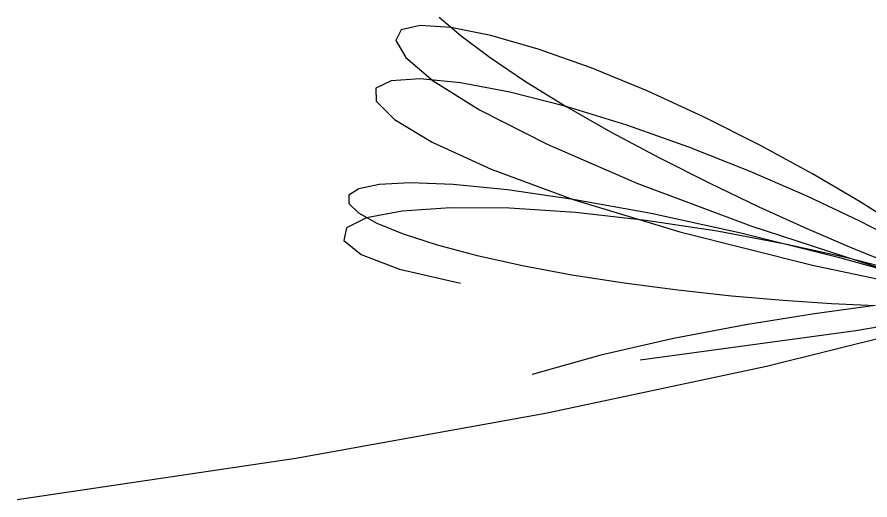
# Model space of a CAD drawing. Extents: x -50 to 50, y -10 to 15.
# Drawn here: x -50.44 to -7, y -9.92 to 14.71 of the extents above; entities that cross this region are included whole.
import ezdxf

# ---------------------------------------------------------------- set-up
doc = ezdxf.new("R2010")
doc.units = 0

msp = doc.modelspace()

# ---------------------------------------------------------------- linework, layer by layer
at = {"layer": '-0.000892'}
for points in [[(-5.401782, 3.962286), (-7.501457, 5.282809), (-7.501457, 5.282809), (-9.921488, 6.706462), (-9.921488, 6.706462), (-12.598987, 8.171518), (-12.598987, 8.171518), (-15.442735, 9.606376), (-15.442735, 9.606376), (-18.346638, 10.940588), (-18.346638, 10.940588), (-21.199554, 12.111583), (-21.199554, 12.111583), (-23.890306, 13.067264), (-23.890306, 13.067264), (-26.309437, 13.766271), (-26.309437, 13.766271), (-28.349535, 14.177375), (-28.349535, 14.177375), (-29.90514, 14.278732), (-29.90514, 14.278732), (-30.872723, 14.057274), (-30.872723, 14.057274), (-31.150871, 13.508283), (-31.150871, 13.508283), (-30.640717, 12.635101), (-30.640717, 12.635101), (-29.246525, 11.448929), (-29.246525, 11.448929), (-26.876453, 9.96867), (-26.876453, 9.96867), (-23.443399, 8.220774), (-23.443399, 8.220774), (-18.865917, 6.239065), (-18.865917, 6.239065), (-13.069165, 4.064524), (-13.069165, 4.064524), (-5.985877, 1.745023)], [(-2.442687, -0.66501), (-12.265813, -3.104982), (-12.265813, -3.104982), (-23.522451, -5.508599), (-23.522451, -5.508599), (-36.240391, -7.804404), (-36.240391, -7.804404), (-50.435516, -9.916367), (-50.435516, -9.916367)]]:
    msp.add_lwpolyline(points, dxfattribs=at)
at = {"layer": '-0.095465'}
for points in [[(-5.234441, 3.127295), (-7.509213, 4.291493), (-7.509213, 4.291493), (-10.155506, 5.547799), (-10.155506, 5.547799), (-13.096013, 6.832875), (-13.096013, 6.832875), (-16.216328, 8.07325), (-16.216328, 8.07325), (-19.384813, 9.198482), (-19.384813, 9.198482), (-22.466698, 10.148789), (-22.466698, 10.148789), (-25.330629, 10.877526), (-25.330629, 10.877526), (-27.85051, 11.350979), (-27.85051, 11.350979), (-29.905432, 11.547291), (-29.905432, 11.547291), (-31.379215, 11.45538), (-31.379215, 11.45538), (-32.160133, 11.074074), (-32.160133, 11.074074), (-32.141003, 10.411491), (-32.141003, 10.411491), (-31.219526, 9.48456), (-31.219526, 9.48456), (-29.298941, 8.318655), (-29.298941, 8.318655), (-26.288765, 6.947251), (-26.288765, 6.947251), (-22.10568, 5.411585), (-22.10568, 5.411585), (-16.674463, 3.76028), (-16.674463, 3.76028), (-9.928939, 2.048925), (-9.928939, 2.048925), (-1.812907, 0.339598)], [(1.812907, 0.339598), (-7.71895, -1.299682), (-7.71895, -1.299682), (-18.700226, -2.795563), (-18.700226, -2.795563)]]:
    msp.add_lwpolyline(points, dxfattribs=at)
at = {"layer": '-1.319951'}
msp.add_lwpolyline([(-5.466101, 1.740353), (-8.16546, 2.426712), (-8.16546, 2.426712), (-11.313273, 3.126133), (-11.313273, 3.126133), (-14.784376, 3.781149), (-14.784376, 3.781149), (-18.405523, 4.333511), (-18.405523, 4.333511), (-21.990692, 4.736206), (-21.990692, 4.736206), (-25.361807, 4.958347), (-25.361807, 4.958347), (-28.355646, 4.985245), (-28.355646, 4.985245), (-30.824015, 4.816748), (-30.824015, 4.816748), (-32.632065, 4.465416), (-32.632065, 4.465416), (-33.656796, 3.955025), (-33.656796, 3.955025), (-33.786148, 3.319385), (-33.786148, 3.319385), (-32.91877, 2.60139), (-32.91877, 2.60139), (-30.964155, 1.852183), (-30.964155, 1.852183), (-27.843098, 1.130377), (-27.843098, 1.130377)], dxfattribs=at)
at = {"layer": '-6.285293'}
msp.add_lwpolyline([(-6.727922, 0), (-9.823075, -0.42284), (-9.823075, -0.42284), (-13.312848, -0.981339), (-13.312848, -0.981339), (-17.011683, -1.688458), (-17.011683, -1.688458), (-20.70879, -2.541217), (-20.70879, -2.541217), (-24.204315, -3.521662), (-24.204315, -3.521662)], dxfattribs=at)
at = {"layer": '2.765231'}
msp.add_lwpolyline([(-2.64507, 0.792091), (-8.411833, 2.401582), (-8.411833, 2.401582), (-13.580536, 3.690466), (-13.580536, 3.690466), (-18.145718, 4.684965), (-18.145718, 4.684965), (-22.10568, 5.411585), (-22.10568, 5.411585), (-25.462507, 5.896954), (-25.462507, 5.896954), (-28.222076, 6.167651), (-28.222076, 6.167651), (-30.39407, 6.250038), (-30.39407, 6.250038), (-31.991966, 6.170099), (-31.991966, 6.170099), (-33.033058, 5.953276), (-33.033058, 5.953276), (-33.538467, 5.624307), (-33.538467, 5.624307), (-33.533173, 5.207071), (-33.533173, 5.207071), (-33.046112, 4.724432), (-33.046112, 4.724432), (-32.110283, 4.198084), (-32.110283, 4.198084), (-30.762974, 3.648395), (-30.762974, 3.648395), (-29.046076, 3.094245), (-29.046076, 3.094245), (-27.006548, 2.552856), (-27.006548, 2.552856), (-24.697031, 2.039592), (-24.697031, 2.039592), (-22.176611, 1.567726), (-22.176611, 1.567726), (-19.511545, 1.148149), (-19.511545, 1.148149), (-16.775595, 0.788999), (-16.775595, 0.788999), (-14.049078, 0.49522), (-14.049078, 0.49522), (-11.41538, 0.26812), (-11.41538, 0.26812), (-8.953627, 0.105118), (-8.953627, 0.105118), (-6.727922, 0)], dxfattribs=at)
at = {"layer": '5.514858'}
msp.add_lwpolyline([(-28.931904, 14.706318), (-28.931904, 14.706318), (-27.820904, 13.739537), (-27.820904, 13.739537), (-26.34387, 12.634988), (-26.34387, 12.634988), (-24.542925, 11.426655), (-24.542925, 11.426655), (-22.466698, 10.148789), (-22.466698, 10.148789), (-20.171236, 8.835975), (-20.171236, 8.835975), (-17.720896, 7.523124), (-17.720896, 7.523124), (-15.188774, 6.245203), (-15.188774, 6.245203), (-12.655672, 5.036355), (-12.655672, 5.036355), (-10.206044, 3.92794), (-10.206044, 3.92794), (-7.919578, 2.945273), (-7.919578, 2.945273), (-5.859206, 2.103712)], dxfattribs=at)

doc.saveas('drawing.dxf')
